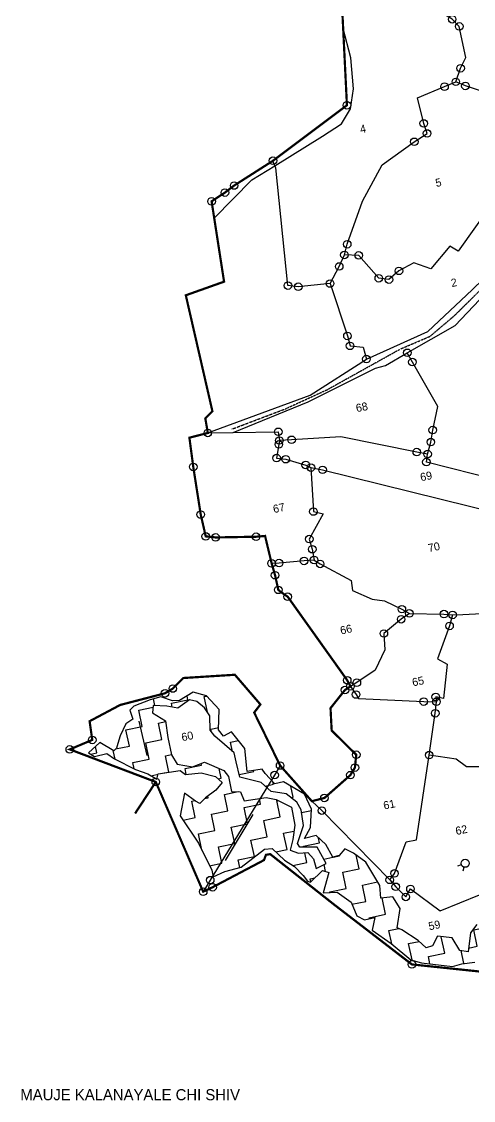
# Model space of a CAD drawing. Header units: metres. Extents: x 356839 to 359481, y 1740408 to 1742662.
# Drawn here: x 357334 to 357849, y 1740408 to 1741636 of the extents above; entities that cross this region are included whole.
import ezdxf

# ---------------------------------------------------------------- set-up
doc = ezdxf.new("R2010")
doc.units = ezdxf.units.M
doc.header["$MEASUREMENT"] = 0
doc.linetypes.add('DASHED', pattern=[0.75, 0.5, -0.25])
doc.linetypes.add('DIVIDE', pattern=[1.25, 0.5, -0.25, 0, -0.25, 0, -0.25])
for name, color, linetype in [('LINE_WATER', 4, 'Continuous'), ('OTHERS', 1, 'Continuous'), ('POLY_HATCH', 12, 'Continuous'), ('POLY_PARCEL', 6, 'Continuous'), ('POLY_ROAD', 30, 'Continuous'), ('SYM_ARROW', 1, 'Continuous'), ('SYM_STONE', 1, 'Continuous'), ('SYM_WELL', 1, 'Continuous'), ('TEXT_MAPOUT', 7, 'Continuous'), ('TEXT_PARCEL', 7, 'Continuous'), ('V_BOUND_LINE', 7, 'Continuous'), ('V_DIVIDE_LINE', 7, 'DIVIDE')]:
    doc.layers.add(name, color=color, linetype=linetype)
doc.styles.add('TEXT_MAP', font='KRDEV050.TTF')
doc.dimstyles.get("Standard").update_dxf_attribs({"dimtxt": 0.18, "dimasz": 0.18, "dimexe": 0.18, "dimexo": 0.0625, "dimgap": 0.09, "dimtad": 0, "dimtih": 1, "dimtoh": 1, "dimdec": 4, "dimzin": 0, "dimdsep": 46, "dimtxsty": 'Standard', "dimcen": 0.09, "dimadec": 0, "dimazin": 0, "dimtfac": 1, "dimtdec": 4, "dimtofl": 0, "dimtmove": 0, "dimatfit": 3, "dimfxl": 1, "dimtolj": 1, "dimtzin": 0, "dimarcsym": 0})

# ---------------------------------------------------------------- blocks, each defined once
blk = doc.blocks.new('STONE')
blk.add_circle((0, 0), 0.851)
blk = doc.blocks.new('MOTWELL')
at = {"layer": 'SYM_WELL'}
for points in [[(-1.73, -0.25), (-0.9, -0.13)], [(-0.79, -1.56), (-0.42, -0.81)]]:
    blk.add_lwpolyline(points, dxfattribs=at)
blk.add_circle((0, 0), 0.913, dxfattribs=at)

msp = doc.modelspace()

# ---------------------------------------------------------------- hatches: boundary and pattern name
at = {"layer": 'POLY_HATCH'}
h = msp.add_hatch(dxfattribs=at)
h.set_pattern_fill('ZIGZAG', color=256, scale=151.92923, angle=11.7323, style=0)
h.set_pattern_definition([(11.7323, (357199.713, 1739807.193), (14.73274, 22.45605), [18.99115, -18.99115]), (101.7323, (357218.307, 1739811.055), (-22.45605, 14.73274), [18.99115, -18.99115])])
h.paths.add_polyline_path([(358139.7, 1740679.5), (358138.6, 1740690.5), (358145.3, 1740699.7), (358153.4, 1740696.3), (358173.8, 1740701.4), (358188.1, 1740707.4), (358183.7, 1740725.4), (358178.5, 1740742.6), (358172.5, 1740762.1), (358169, 1740782.8), (358156.3, 1740793.5), (358143.3, 1740788.4), (358141.9, 1740795.1), (358162.1, 1740808.7), (358165.6, 1740818.4), (358156.6, 1740844.6), (358150.9, 1740853.4), (358148.2, 1740868.4), (358146.9, 1740874.7), (358153, 1740890.4), (358159, 1740895.2), (358166.6, 1740897.9), (358179.7, 1740893.2), (358186.5, 1740886.8), (358190.7, 1740885.7), (358206.3, 1740883.9), (358215.9, 1740880.8), (358227.7, 1740874.7), (358238.6, 1740873), (358249.1, 1740869.4), (358265.4, 1740866.1), (358275.2, 1740854.5), (358284, 1740844.6), (358298, 1740842.8), (358307.2, 1740838.1), (358314.9, 1740822), (358315.5, 1740817.1), (358320.4, 1740810.7), (358327.8, 1740812.6), (358339.8, 1740807.3), (358351.9, 1740798), (358358.4, 1740788.9), (358361.4, 1740782.5), (358376.2, 1740795.7), (358400, 1740840.8), (358403, 1740858), (358394.3, 1740877.2), (358385.8, 1740877), (358377.1, 1740872.1), (358374.8, 1740898.1), (358367.8, 1740907.6), (358352.6, 1740914.5), (358346, 1740914.7), (358345.1, 1740928.4), (358346.5, 1740934.9), (358346.1, 1740949.7), (358349.8, 1740976.9), (358336.6, 1741006.9), (358316.8, 1741011.8), (358298.7, 1741005.3), (358278.9, 1740986), (358276.9, 1740973.1), (358282.3, 1740948.9), (358284.2, 1740935.7), (358277.6, 1740931.9), (358268.7, 1740933.6), (358263.9, 1740924.1), (358270.4, 1740911.4), (358256.4, 1740901.9), (358250.8, 1740926.8), (358250.3, 1740936.9), (358239.7, 1740952.2), (358243.9, 1740971.8), (358241.2, 1740982.9), (358231.5, 1740997.6), (358211.8, 1740998.2), (358199.5, 1740989.8), (358188.2, 1740984.4), (358186.5, 1740973.5), (358193.3, 1740952.3), (358206.6, 1740938.7), (358205, 1740929.8), (358197.8, 1740921.3), (358198, 1740908.8), (358195.2, 1740903.6), (358193.7, 1740895.9), (358184.6, 1740905.7), (358184.2, 1740928.6), (358179.9, 1740937.8), (358168.2, 1740935.8), (358162.1, 1740938.9), (358163.8, 1740947.4), (358156.4, 1740962.6), (358141.9, 1740955.3), (358133.3, 1740949.7), (358126.4, 1740951), (358121.5, 1740970.6), (358099.7, 1740968.8), (358081.2, 1740948.6), (358081.6, 1740938.8), (358101, 1740942.8), (358112, 1740951.7), (358113.6, 1740933), (358096.6, 1740930.2), (358079.8, 1740911.5), (358078.2, 1740902.2), (358083.8, 1740881.2), (358092.4, 1740873.6), (358103.9, 1740895.1), (358112.5, 1740889.5), (358116.4, 1740883.6), (358108.4, 1740856.6), (358112.2, 1740844.4), (358124, 1740830.9), (358115.3, 1740820.1), (358100.7, 1740803.8), (358106.2, 1740790.4), (358107.9, 1740780.2), (358117.3, 1740772.8), (358127.2, 1740774.1), (358126.4, 1740749.4), (358135, 1740740.2), (358145.6, 1740736.1), (358154.7, 1740748.5), (358160.9, 1740737.7), (358157.6, 1740727.3), (358126.8, 1740721.3), (358124.2, 1740710.9), (358098.7, 1740703.7), (358075.3, 1740681.3), (358073.3, 1740662.6), (358054.4, 1740688.2), (358025.2, 1740683.8), (358012, 1740665), (358001.1, 1740685.4), (357977.7, 1740690), (357948.4, 1740684.7), (357935.4, 1740672.2), (357935.7, 1740662.8), (357934.8, 1740654.1), (357915.8, 1740655.6), (357894.1, 1740636.2), (357890.8, 1740629.3), (357891, 1740620.8), (357868.1, 1740625.8), (357852.7, 1740607.7), (357845.6, 1740598.5), (357842.7, 1740576.8), (357833.4, 1740578.4), (357824.6, 1740592.6), (357807.8, 1740594.5), (357802.3, 1740583.6), (357794.9, 1740581.3), (357785.8, 1740589.6), (357767.3, 1740601.7), (357762.1, 1740604.1), (357765.4, 1740625.9), (357757, 1740639.2), (357743.2, 1740637.9), (357742.2, 1740652.1), (357726.2, 1740678.8), (357712.3, 1740689.1), (357702.3, 1740694.1), (357695.7, 1740686.5), (357688.7, 1740684.6), (357680.6, 1740698.9), (357669.5, 1740709.1), (357656.5, 1740706), (357663, 1740718.3), (357664.4, 1740739.4), (357656.2, 1740756.4), (357632.6, 1740770.2), (357622.5, 1740768.1), (357611.5, 1740779.9), (357608.2, 1740784.6), (357591.1, 1740782.2), (357588.4, 1740808.2), (357573, 1740827.4), (357563.9, 1740822.4), (357558.5, 1740829.5), (357559.1, 1740852.6), (357544.6, 1740868.3), (357529.3, 1740872.5), (357514, 1740863.1), (357506, 1740862.6), (357492.5, 1740867.2), (357480.3, 1740863.9), (357462, 1740856.6), (357457.5, 1740851.8), (357460.7, 1740841.9), (357452.9, 1740836.4), (357446.3, 1740822.9), (357443.5, 1740814.2), (357442.2, 1740808.8), (357438.9, 1740805.8), (357423, 1740815), (357410.2, 1740803.4), (357416.9, 1740799.3), (357431, 1740802.6), (357439.7, 1740796.6), (357463.7, 1740784.5), (357477.9, 1740779.6), (357487.9, 1740773.3), (357489.7, 1740779.5), (357514.7, 1740783.1), (357520.7, 1740778.6), (357538.6, 1740780.7), (357555.1, 1740776.3), (357562.4, 1740769.7), (357555.2, 1740760.8), (357543.4, 1740752.1), (357536.9, 1740745.7), (357532, 1740748.5), (357519.7, 1740757.3), (357514.8, 1740731.7), (357535.7, 1740700.6), (357550.7, 1740669.6), (357552.3, 1740662.2), (357565.4, 1740668.4), (357584, 1740673), (357610.9, 1740693.8), (357619.6, 1740694.4), (357633.6, 1740681.3), (357644.9, 1740673.9), (357654.9, 1740663.5), (357659.7, 1740657.1), (357663, 1740656.2), (357676.7, 1740669.2), (357684.1, 1740667.2), (357677.6, 1740644.1), (357693.5, 1740644.6), (357709.5, 1740633.3), (357715.8, 1740617.9), (357724.6, 1740613.1), (357736.5, 1740615.9), (357733.3, 1740601.6), (357755.2, 1740586.3), (357777.4, 1740567.5), (357789.8, 1740564.2), (357825, 1740559.9), (357835.8, 1740563.2), (357850.3, 1740565.1), (357859.4, 1740573.6), (357893.4, 1740567.8), (357894.3, 1740578.5), (357909.8, 1740584.8), (357933.3, 1740601), (357935.8, 1740606.6), (357936.5, 1740618.4), (357945.7, 1740620.7), (357955.3, 1740610.6), (357976.3, 1740604.9), (358023.1, 1740609.1), (358033.5, 1740611.3), (358051.4, 1740626.7), (358068.7, 1740628.4), (358080.6, 1740635.2), (358120.8, 1740647.9), (358150.6, 1740657.2), (358155.8, 1740665.7), (358170.9, 1740673.9), (358193.3, 1740686.3), (358194.3, 1740692.8), (358187.6, 1740693.3), (358177.4, 1740687.7), (358174.4, 1740681.6), (358162.7, 1740679.6), (358153.8, 1740671.9), (358142.4, 1740660.9), (358140.1, 1740666.3)])
h.paths.add_polyline_path([(357681.1, 1740677.3), (357669.5, 1740671.8), (357666.6, 1740682.8), (357660.2, 1740690), (357649.5, 1740689), (357640.2, 1740692.5), (357643.1, 1740704.7), (357645.2, 1740721), (357641.6, 1740741.5), (357624, 1740750.1), (357612.5, 1740752.6), (357587.5, 1740748.9), (357583.6, 1740759.1), (357573.1, 1740759.4), (357571.9, 1740765.2), (357569.6, 1740776.3), (357564.5, 1740783.1), (357542.5, 1740792.6), (357528.9, 1740787.3), (357511.2, 1740790.3), (357504.7, 1740801.2), (357500.6, 1740821), (357497.9, 1740840), (357483.2, 1740849.1), (357483.9, 1740857.2), (357499.3, 1740856.7), (357511.9, 1740854.4), (357525.2, 1740863.9), (357533.5, 1740862), (357542.4, 1740854.7), (357548.5, 1740845.6), (357548.9, 1740829.2), (357554, 1740822.4), (357576.2, 1740803.2), (357578.5, 1740793), (357582.7, 1740775.6), (357607.1, 1740769.7), (357618.4, 1740759.3), (357635.4, 1740756.7), (357647.7, 1740747.1), (357652.6, 1740738.4), (357655.1, 1740720.6), (357648.3, 1740700.3), (357651, 1740696), (357670.6, 1740695.8)], flags=16)

# ---------------------------------------------------------------- linework, layer by layer
at = {"layer": 'LINE_WATER'}
msp.add_lwpolyline([(357553.5, 1741412.2), (357596.5, 1741455.8), (357622.6, 1741472), (357677, 1741505.7), (357698.6, 1741519.8), (357708.8, 1741536.8), (357712.2, 1741559.7), (357709.2, 1741594.8), (357700.4, 1741628.4)], dxfattribs=at)
at = {"layer": 'OTHERS', "linetype": 'DASHED', "ltscale": 0.5}
msp.add_lwpolyline([(357573.5, 1741172), (357634.4, 1741195.1), (357682.6, 1741217.2), (357765.3, 1741263.2), (357799.5, 1741277.8), (357827.8, 1741301.9), (357894.2, 1741367.5)], dxfattribs=at)
at = {"layer": 'POLY_HATCH'}
for points in [[(357852.7, 1740607.7), (357845.6, 1740598.5), (357842.7, 1740576.8), (357833.4, 1740578.4), (357824.6, 1740592.6), (357807.8, 1740594.5), (357802.3, 1740583.6), (357794.9, 1740581.3), (357785.8, 1740589.6), (357767.3, 1740601.7), (357762.1, 1740604.1), (357765.4, 1740625.9), (357757, 1740639.2), (357743.2, 1740637.9), (357742.2, 1740652.1), (357726.2, 1740678.8), (357712.3, 1740689.1), (357702.3, 1740694.1), (357695.7, 1740686.5), (357688.7, 1740684.6), (357680.6, 1740698.9), (357669.5, 1740709.1), (357656.5, 1740706), (357663, 1740718.3), (357664.4, 1740739.4), (357656.2, 1740756.4), (357632.6, 1740770.2), (357622.5, 1740768.1), (357611.5, 1740779.9), (357608.2, 1740784.6), (357591.1, 1740782.2), (357588.4, 1740808.2), (357573, 1740827.4), (357563.9, 1740822.4), (357558.5, 1740829.5), (357559.1, 1740852.6), (357544.6, 1740868.3), (357529.3, 1740872.5), (357514, 1740863.1), (357506, 1740862.6), (357492.5, 1740867.2), (357480.3, 1740863.9), (357462, 1740856.6), (357457.5, 1740851.8), (357460.7, 1740841.9), (357452.9, 1740836.4), (357446.3, 1740822.9), (357443.5, 1740814.2), (357442.2, 1740808.8), (357438.9, 1740805.8), (357423, 1740815), (357410.2, 1740803.4), (357416.9, 1740799.3), (357431, 1740802.6), (357439.7, 1740796.6), (357463.7, 1740784.5), (357477.9, 1740779.6), (357487.9, 1740773.3), (357489.7, 1740779.5), (357514.7, 1740783.1), (357520.7, 1740778.6), (357538.6, 1740780.7), (357555.1, 1740776.3), (357562.4, 1740769.7), (357555.2, 1740760.8), (357543.4, 1740752.1), (357536.9, 1740745.7), (357532, 1740748.5), (357519.7, 1740757.3), (357514.8, 1740731.7), (357535.7, 1740700.6), (357550.7, 1740669.6), (357552.3, 1740662.2), (357565.4, 1740668.4), (357584, 1740673), (357610.9, 1740693.8), (357619.6, 1740694.4), (357633.6, 1740681.3), (357644.9, 1740673.9), (357654.9, 1740663.5), (357659.7, 1740657.1), (357663, 1740656.2), (357676.7, 1740669.2), (357684.1, 1740667.2), (357677.6, 1740644.1), (357693.5, 1740644.6), (357709.5, 1740633.3), (357715.8, 1740617.9), (357724.6, 1740613.1), (357736.5, 1740615.9), (357733.3, 1740601.6), (357755.2, 1740586.3), (357777.4, 1740567.5), (357789.8, 1740564.2), (357825, 1740559.9), (357835.8, 1740563.2), (357850.3, 1740565.1)], [(357511.9, 1740854.4), (357499.3, 1740856.7), (357483.9, 1740857.2), (357483.2, 1740849.1), (357497.9, 1740840), (357500.6, 1740821), (357504.7, 1740801.2), (357511.2, 1740790.3), (357528.9, 1740787.3), (357542.5, 1740792.6), (357564.5, 1740783.1), (357569.6, 1740776.3), (357571.9, 1740765.2), (357573.1, 1740759.4), (357583.6, 1740759.1), (357587.5, 1740748.9), (357612.5, 1740752.6), (357624, 1740750.1), (357641.6, 1740741.5), (357645.2, 1740721), (357643.1, 1740704.7), (357640.2, 1740692.5), (357649.5, 1740689), (357660.2, 1740690), (357666.6, 1740682.8), (357669.5, 1740671.8), (357681.1, 1740677.3), (357670.6, 1740695.8), (357651, 1740696), (357648.3, 1740700.3), (357655.1, 1740720.6), (357652.6, 1740738.4), (357647.7, 1740747.1), (357635.4, 1740756.7), (357618.4, 1740759.3), (357607.1, 1740769.7), (357582.7, 1740775.6), (357578.5, 1740793), (357576.2, 1740803.2), (357554, 1740822.4), (357548.9, 1740829.2), (357548.5, 1740845.6), (357542.4, 1740854.7), (357533.5, 1740862), (357525.2, 1740863.9), (357511.9, 1740854.4)]]:
    msp.add_lwpolyline(points, dxfattribs=at)
at = {"layer": 'POLY_PARCEL'}
for points in [[(357828.8, 1741567.6), (357834.2, 1741583.1), (357840.1, 1741595.3), (357832.7, 1741630.8), (357824.6, 1741638.8), (357814.3, 1741644.9), (357806.9, 1741651), (357771.9, 1741656.6), (357755.1, 1741659.6)], [(357701.8, 1741370.4), (357705, 1741382.6), (357722.4, 1741431.6), (357744.8, 1741473), (357781.4, 1741499.3), (357796, 1741508.8), (357792.2, 1741520.2), (357785, 1741549.5), (357815.9, 1741562.1), (357828.8, 1741567.6)], [(357943.8, 1741529.5), (357930.4, 1741533.2), (357839.7, 1741562.9), (357828.8, 1741567.6)], [(357932.8, 1741507.3), (357924.7, 1741499.3), (357881.9, 1741455.7), (357869.2, 1741427.7), (357831.4, 1741374.7), (357821.9, 1741380.3), (357800.3, 1741354.5), (357780.8, 1741361.6), (357763.9, 1741352.3), (357752.5, 1741342.4), (357741, 1741343.9), (357718.2, 1741369.9), (357701.8, 1741370.4)], [(357685.5, 1741337.9), (357649.2, 1741334.3), (357637.5, 1741335.5), (357623.5, 1741469.7), (357622.6, 1741472), (357620.4, 1741477.7)], [(357685.5, 1741337.9), (357695.9, 1741357.3), (357701.8, 1741370.4)], [(357685.5, 1741337.9), (357705.3, 1741278.2), (357708.3, 1741266.9), (357723.1, 1741265.3), (357726.9, 1741251.9)], [(357796.6, 1741143.7), (357800.3, 1741157.3), (357802.4, 1741171), (357808.3, 1741198), (357779.3, 1741248.5), (357773.4, 1741259)], [(357546.2, 1741167.7), (357574.9, 1741168.2), (357626.5, 1741169), (357627.7, 1741159.1)], [(357796.6, 1741143.7), (357784.3, 1741145.9), (357697.8, 1741163.3), (357641.7, 1741159.9), (357627.7, 1741159.1)], [(357627.7, 1741159.1), (357627.1, 1741154.7), (357624.6, 1741139.1), (357634.9, 1741137.8), (357657.8, 1741131.2), (357663.7, 1741128.2)], [(357888.9, 1741113), (357876.2, 1741114.1), (357795.2, 1741134.6), (357796.6, 1741143.7)], [(357663.7, 1741128.2), (357666.5, 1741078.2), (357677.6, 1741075.4), (357661.8, 1741046.8), (357665.2, 1741035.3), (357667.2, 1741023)], [(357663.7, 1741128.2), (357677, 1741125.7), (357911.9, 1741067.6)], [(357667.2, 1741023), (357655.9, 1741021.9), (357627.4, 1741019.5), (357618.9, 1741019.2)], [(357667.2, 1741023), (357674.2, 1741018.5), (357709.7, 1740999.5), (357711, 1740988.3), (357733.6, 1740978.5), (357747.6, 1740976.4), (357767.3, 1740967), (357775.9, 1740962.2)], [(357825.1, 1740960.4), (357836.8, 1740961), (357915.6, 1740965.2), (357924.5, 1740964.3)], [(357775.9, 1740962.2), (357766.5, 1740955.5), (357746.8, 1740939.3), (357747.9, 1740920.8), (357736.9, 1740897.7), (357716, 1740883.3), (357708.7, 1740879), (357715.1, 1740869.8), (357717.8, 1740865.4), (357792.2, 1740861.7), (357806.6, 1740861.5)], [(357775.9, 1740962.2), (357815.3, 1740961.4), (357825.1, 1740960.4)], [(357825.1, 1740960.4), (357821.6, 1740947.9), (357807.9, 1740910.4), (357819, 1740904.2), (357814.8, 1740865.2), (357805.9, 1740867.1), (357806.6, 1740861.5)], [(357798.4, 1740800.9), (357805.3, 1740848.4), (357806.6, 1740861.5)], [(357753.4, 1740658.7), (357758.9, 1740666.1), (357772.2, 1740702.2), (357784, 1740704.4), (357798.4, 1740800.9)], [(357894.1, 1740789.9), (357878.4, 1740787.4), (357841, 1740787.4), (357829, 1740796), (357798.4, 1740800.9)], [(357628.6, 1740788.9), (357622.3, 1740778.1), (357605, 1740750.4), (357548.9, 1740658.4), (357540.9, 1740645.2)], [(357664.7, 1740748.3), (357676.1, 1740737.6), (357753.4, 1740658.7)], [(357753.4, 1740658.7), (357760.3, 1740650.8), (357771.8, 1740639.2), (357777.1, 1740648.3), (357810.9, 1740623.3), (357900.6, 1740659.7), (357895, 1740684.3), (357922.4, 1740695)]]:
    msp.add_lwpolyline(points, dxfattribs=at)
at = {"layer": 'POLY_ROAD'}
for points in [[(357546.2, 1741167.7), (357662.7, 1741210.9), (357726.9, 1741251.9), (357796.9, 1741283.2), (357847.4, 1741330.7), (357900.3, 1741382.1), (357991.2, 1741435.6), (358028.9, 1741460), (358123.9, 1741501.6), (358156.7, 1741495.8), (358206.6, 1741481), (358263.9, 1741465.4), (358305.8, 1741449), (358315.2, 1741447.3), (358354.1, 1741442.4), (358430.7, 1741481.8), (358575.2, 1741540.4), (358621.7, 1741555.8), (358729.7, 1741635.4)], [(357574.9, 1741168.2), (357660.7, 1741203), (357737.3, 1741241.5), (357748.5, 1741244.6), (357773.4, 1741259), (357828, 1741290.1), (357855.7, 1741319.2)]]:
    msp.add_lwpolyline(points, dxfattribs=at)
at = {"layer": 'V_BOUND_LINE', "const_width": 2.53}
msp.add_lwpolyline([(357877.1, 1740552.1), (357778.7, 1740562.4), (357689.5, 1740631), (357617.3, 1740688), (357612.4, 1740687.2), (357610.2, 1740681.2), (357551.6, 1740650.3), (357540.9, 1740645.2), (357486.9, 1740770.2), (357388.9, 1740807.3), (357414.5, 1740818.1), (357411.5, 1740839.4), (357446.3, 1740857.9), (357497.4, 1740871.2), (357506.3, 1740876.6), (357518.3, 1740888.6), (357577, 1740892.3), (357606.1, 1740858.5), (357599, 1740849.2), (357628.6, 1740788.9), (357664.7, 1740748.3), (357679.1, 1740752), (357708.6, 1740778), (357713.8, 1740786.6), (357715.3, 1740801.2), (357687.3, 1740828.8), (357686, 1740854.3), (357702.4, 1740874.9), (357708.7, 1740879), (357705, 1740886.1), (357637.2, 1740981.2), (357629.6, 1740986.4), (357626.5, 1740989), (357622.8, 1741005.7), (357618.9, 1741019.2), (357611.4, 1741050.4), (357601.1, 1741049.5), (357555.1, 1741048.7), (357543.8, 1741049.9), (357538.1, 1741074.8), (357529.6, 1741129.1), (357525.2, 1741162.3), (357546.2, 1741167.7), (357543.3, 1741184.4), (357551.4, 1741192.5), (357521.1, 1741324.5), (357564.7, 1741340), (357553.5, 1741412.2), (357550.5, 1741431.5), (357565.7, 1741441.5), (357576.2, 1741449.5), (357620.4, 1741477.7), (357704.7, 1741540.9), (357700.4, 1741628.4), (357699.6, 1741644.5)], dxfattribs=at)
at = {"layer": 'V_DIVIDE_LINE', "ltscale": 10, "const_width": 2.53}
msp.add_lwpolyline([(357486.9, 1740770.2), (357463.3, 1740734.3)], dxfattribs=at)

# ---------------------------------------------------------------- block references
at = {"layer": 'SYM_STONE', "xscale": 5.064307661898968, "yscale": 5.064307661898968, "zscale": 5.064307661898968, "rotation": 11.73231113844119}
for p in [(357824.6, 1741638.8), (357832.7, 1741630.8), (357834.2, 1741583.1), (357815.9, 1741562.1), (357828.8, 1741567.6), (357839.7, 1741562.9), (357704.7, 1741540.9), (357792.2, 1741520.2), (357796, 1741508.8), (357781.4, 1741499.3), (357620.4, 1741477.7), (357565.7, 1741441.5), (357576.2, 1741449.5), (357550.5, 1741431.5), (357705, 1741382.6), (357701.8, 1741370.4), (357718.2, 1741369.9), (357695.9, 1741357.3), (357763.9, 1741352.3), (357741, 1741343.9), (357752.5, 1741342.4), (357637.5, 1741335.5), (357649.2, 1741334.3), (357685.5, 1741337.9), (357705.3, 1741278.2), (357708.3, 1741266.9), (357773.4, 1741259), (357726.9, 1741251.9), (357779.3, 1741248.5), (357626.5, 1741169), (357802.4, 1741171), (357546.2, 1741167.7), (357627.7, 1741159.1), (357641.7, 1741159.9), (357800.3, 1741157.3), (357627.1, 1741154.7), (357784.3, 1741145.9), (357796.6, 1741143.7), (357624.6, 1741139.1), (357634.9, 1741137.8), (357657.8, 1741131.2), (357795.2, 1741134.6), (357529.6, 1741129.1), (357663.7, 1741128.2), (357677, 1741125.7), (357538.1, 1741074.8), (357666.5, 1741078.2), (357543.8, 1741049.9), (357555.1, 1741048.7), (357601.1, 1741049.5), (357661.8, 1741046.8), (357665.2, 1741035.3), (357655.9, 1741021.9), (357667.2, 1741023), (357618.9, 1741019.2), (357627.4, 1741019.5), (357674.2, 1741018.5), (357622.8, 1741005.7), (357626.5, 1740989), (357637.2, 1740981.2), (357767.3, 1740967), (357775.9, 1740962.2), (357815.3, 1740961.4), (357825.1, 1740960.4), (357766.5, 1740955.5), (357821.6, 1740947.9), (357746.8, 1740939.3), (357705, 1740886.1), (357506.3, 1740876.6), (357702.4, 1740874.9), (357708.7, 1740879), (357716, 1740883.3), (357497.4, 1740871.2), (357715.1, 1740869.8), (357792.2, 1740861.7), (357805.9, 1740867.1), (357806.6, 1740861.5), (357805.3, 1740848.4), (357414.5, 1740818.1), (357388.9, 1740807.3), (357715.3, 1740801.2), (357798.4, 1740800.9), (357798.4, 1740800.9), (357628.6, 1740788.9), (357622.3, 1740778.1), (357708.6, 1740778), (357713.8, 1740786.6), (357486.9, 1740770.2), (357679.1, 1740752), (357676.1, 1740737.6), (357758.9, 1740666.1), (357548.9, 1740658.4), (357753.4, 1740658.7), (357540.9, 1740645.2), (357551.6, 1740650.3), (357760.3, 1740650.8), (357777.1, 1740648.3), (357771.8, 1740639.2), (357778.7, 1740562.4)]:
    msp.add_blockref('STONE', p, dxfattribs=at)
at = {"layer": 'SYM_WELL', "xscale": 5.064307661898968, "yscale": 5.064307661898968, "zscale": 5.064307661898968, "rotation": 11.73231113844119}
msp.add_blockref('MOTWELL', (357839.4, 1740677.6), dxfattribs=at)

# ---------------------------------------------------------------- texts
at = {"layer": 'TEXT_MAPOUT'}
msp.add_text('MAUJE KALANAYALE CHI SHIV', height=12.661, dxfattribs=at).set_placement((357332.6, 1740407.7))
at = {"layer": 'TEXT_PARCEL', "style": 'TEXT_MAP'}
for s, p in [('4', (357720.5, 1741508.9)), ('5', (357806.5, 1741447.8)), ('2', (357824.2, 1741333.8)), ('68', (357715.9, 1741191.3)), ('69', (357789.2, 1741112.6)), ('67', (357621.5, 1741076.4)), ('70', (357798.1, 1741031.9)), ('66', (357698, 1740938.1)), ('65', (357780, 1740879)), ('60', (357517.1, 1740816.5)), ('61', (357747.2, 1740738.7)), ('62', (357829.4, 1740709.7)), ('59', (357798.6, 1740601.2))]:
    msp.add_text(s, height=9.12, rotation=11.7323, dxfattribs=at).set_placement(p)

# ---------------------------------------------------------------- leaders
at = {"layer": 'SYM_ARROW'}
for points in [[(357467.5, 1740839.5), (357476.7, 1740800.3)], [(357566.2, 1740680.8), (357597.8, 1740733.1)]]:
    msp.add_leader(points, dimstyle='Standard', override={"dimasz": 1.8, "dimgap": 0.09, "dimtad": 0}, dxfattribs=at)

doc.saveas('drawing.dxf')
